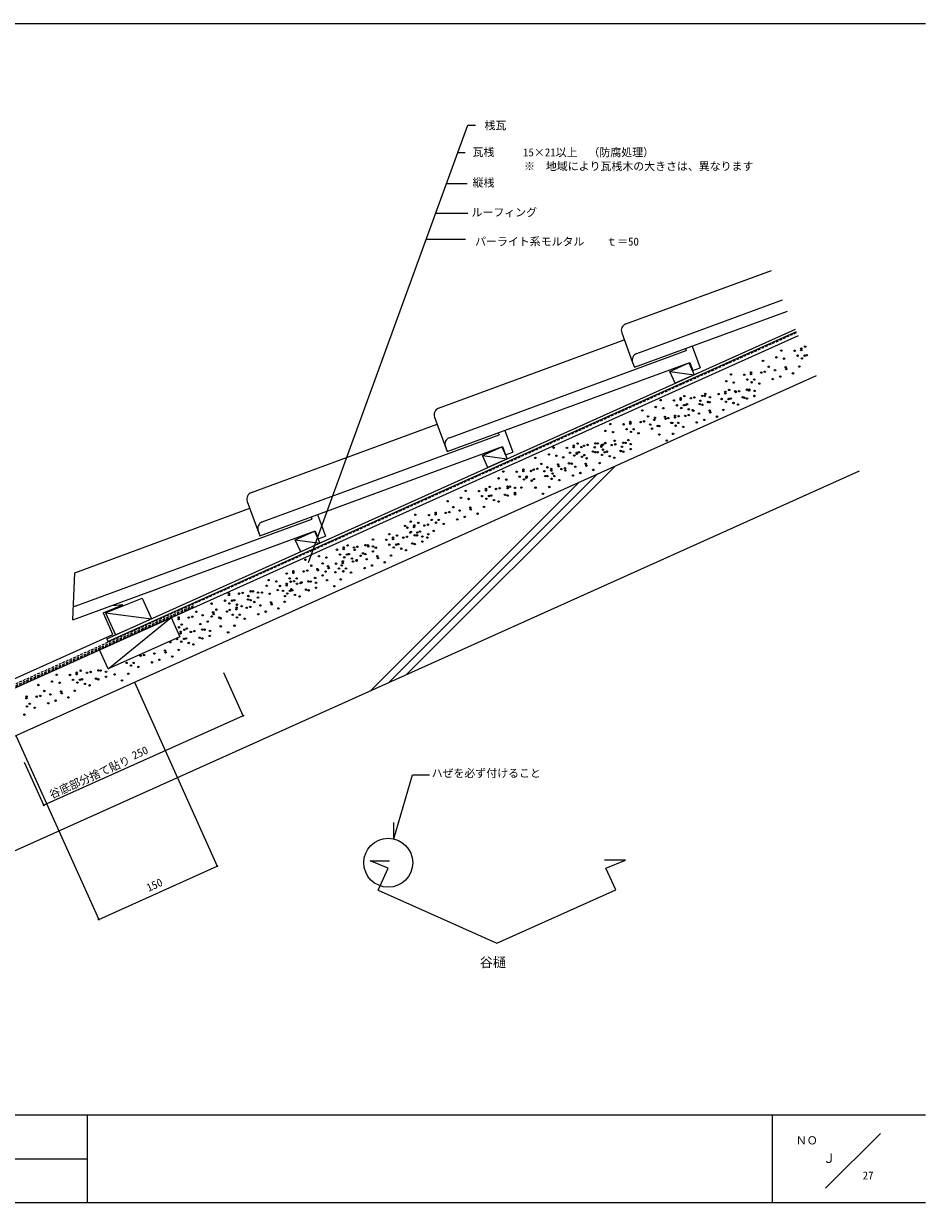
# Model space of a CAD drawing. Units: millimetres, scale not verified, with parts at other scales. Extents: x -214 to 197, y -138 to 132.
# Drawn here: x -9.7 to 196.8, y -138.4 to 131.6 of the extents above; entities that cross this region are included whole.
import ezdxf
from ezdxf.enums import TextEntityAlignment as Align

# ---------------------------------------------------------------- set-up
doc = ezdxf.new("R2010")
doc.units = ezdxf.units.MM
doc.header["$LTSCALE"] = 0.5
doc.header["$PDMODE"] = 32
doc.header["$PDSIZE"] = 0.25
doc.linetypes.add('DASHED1', pattern=[1.8, 1.2, -0.6])
for name, color, linetype, lineweight in [('0-0', 5, 'Continuous', 18), ('1-0', 7, 'Continuous', 18), ('1-1', 7, 'Continuous', 18), ('1-2', 7, 'Continuous', 18), ('1-3', 7, 'Continuous', 18), ('1-4', 7, 'Continuous', 18), ('1-A', 7, 'Continuous', 18), ('1-B', 3, 'Continuous', 18), ('1-C', 7, 'Continuous', 18)]:
    doc.layers.add(name, color=color, linetype=linetype, lineweight=lineweight)
doc.layers.add('1-5', color=7, linetype='Continuous')
doc.styles.add('ＭＳ ゴシック', font='')
doc.styles.get('ＭＳ ゴシック').set_extended_font_data('MS Gothic')

msp = doc.modelspace()

# ---------------------------------------------------------------- linework, layer by layer
at = {"layer": '0-0'}
for p, q in [((-203.2432, 131.6351), (196.7568, 131.6351)), ((196.7568, -118.3649), (-203.2433, -118.3649)), ((4.8649, -118.3649), (4.8649, -138.3649)), ((161.7568, -138.3649), (161.7568, -118.3649)), ((186.4865, -122.5541), (173.9189, -135.1216)), ((-72.973, -128.3649), (4.8649, -128.3649))]:
    msp.add_line(p, q, dxfattribs=at)
at = {"layer": '1-0'}
for p, q in [((82.5021, 82.2492), (91.4839, 82.2492)), ((-16.3256, -22.6303), (167.6931, 60.1781)), ((9.3749, -9.3106), (167.0366, 61.6372)), ((9.6211, -9.8577), (167.2828, 61.0901)), ((9.7001, -16.1824), (24.1449, -4.4186))]:
    msp.add_line(p, q, dxfattribs=at)
msp.add_lwpolyline([(9.7001, -16.1824), (7.7303, -11.8051), (24.1449, -4.4186), (26.1147, -8.7958)], close=True, dxfattribs=at)
at = {"layer": '1-1', "color": 3, "linetype": 'DASHED1'}
msp.add_line((-16.3256, -21.753), (167.3649, 60.9077), dxfattribs=at)
at = {"layer": '1-1'}
for p, q in [((138.2537, 51.9747), (142.6309, 53.9444)), ((139.4848, 49.2389), (138.2537, 51.9747)), ((138.2537, 51.9747), (143.862, 51.2086)), ((138.2537, 51.9747), (143.862, 51.2086)), ((138.2537, 51.9747), (143.862, 51.2086)), ((95.3933, 32.6875), (101.0017, 31.9215)), ((95.3933, 32.6875), (101.0017, 31.9215)), ((95.3933, 32.6875), (101.0017, 31.9215)), ((95.3934, 32.6875), (99.7706, 34.6573)), ((95.3934, 32.6875), (101.0017, 31.9215)), ((52.5331, 13.4004), (56.9103, 15.3701)), ((52.533, 13.4004), (58.1414, 12.6344)), ((52.5331, 13.4004), (58.1414, 12.6344)), ((9.6727, -5.8868), (9.6727, -5.8868)), ((15.281, -6.6528), (10.9038, -8.6225))]:
    msp.add_line(p, q, dxfattribs=at)
for points in [[(139.4848, 49.2389), (138.2537, 51.9747), (142.6309, 53.9444), (143.862, 51.2086)], [(139.4848, 49.2389), (138.2537, 51.9747), (142.6309, 53.9444), (143.862, 51.2086)], [(96.6245, 29.9517), (95.3933, 32.6875), (99.7706, 34.6573), (101.0017, 31.9215)], [(96.6245, 29.9517), (95.3933, 32.6875), (99.7706, 34.6573), (101.0017, 31.9215)], [(53.7641, 10.6646), (52.533, 13.4004), (56.9103, 15.3701), (58.1414, 12.6344)], [(53.7641, 10.6646), (52.5331, 13.4004), (56.9103, 15.3701), (58.1414, 12.6344)]]:
    msp.add_lwpolyline(points, close=True, dxfattribs=at)
for points in [[(142.6309, 53.9444), (143.862, 51.2087), (139.4848, 49.2389)], [(95.3933, 32.6875), (99.7706, 34.6573), (101.0017, 31.9215)], [(95.3934, 32.6875), (99.7706, 34.6573), (101.0017, 31.9215)]]:
    msp.add_lwpolyline(points, dxfattribs=at)
at = {"layer": '1-2'}
for p, q in [((9.1173, -3.3392), (17.4745, 0.0209)), ((17.4745, 0.0209), (19.6026, -4.7081)), ((9.1173, -3.3392), (11.3953, -8.4014)), ((9.1173, -3.3392), (19.6026, -4.7081)), ((9.3749, -9.3106), (9.6211, -9.8577))]:
    msp.add_line(p, q, dxfattribs=at)
at = {"layer": '1-2', "color": 3}
msp.add_lwpolyline([(-16.4542, -20.5392), (10.7902, -8.2792), (8.6013, -3.415), (8.5464, -3.2932), (13.0401, -1.4865), (10.7189, -1.7011)], dxfattribs=at)
at = {"layer": '1-3'}
for p, q in [((89.717, 102.072), (91.3738, 102.072)), ((87.1446, 95.0045), (91.8338, 95.0045)), ((91.9871, 88.1049), (84.6334, 88.1049)), ((-16.3256, -33.5962), (171.7968, 51.0589)), ((125.8332, 30.3753), (77.9822, -17.4757)), ((-16.3256, -59.9142), (181.6455, 29.1728)), ((121.7191, 28.524), (73.8681, -19.3271)), ((117.6051, 26.6726), (69.7541, -21.1784)), ((1.5759, -4.9679), (2.0616, 5.8668)), ((15.698, -19.1855), (34.6637, -61.3316)), ((-11.4177, -31.3876), (7.548, -73.5337)), ((75.0894, -55.1021), (79.3756, -40.4066)), ((79.3756, -40.4066), (83.2192, -40.4066)), ((75.0894, -55.1021), (75.0894, -51.3258)), ((7.548, -73.5337), (34.6637, -61.3316))]:
    msp.add_line(p, q, dxfattribs=at)
at = {"layer": '1-3', "color": 3, "linetype": 'DASHED1'}
msp.add_line((-16.3681, -22.1745), (29.2279, -1.6562), dxfattribs=at)
at = {"layer": '1-3', "color": 3}
for p, q in [((69.6666, -60.1408), (74.0807, -60.1408)), ((73.7497, -61.7825), (69.6666, -60.1408)), ((71.4875, -66.8096), (73.7497, -61.7825)), ((128.1154, -59.9672), (123.3304, -59.9672)), ((123.6766, -61.8957), (123.6218, -61.7739))]:
    msp.add_line(p, q, dxfattribs=at)
at = {"layer": '1-3', "color": 5}
msp.add_line((-72.973, -138.3649), (196.7568, -138.3649), dxfattribs=at)
at = {"layer": '1-3'}
for points in [[(89.717, 102.072), (91.9962, 108.3342), (93.7786, 108.3342)], [(55.5452, 8.186), (80.7258, 77.369), (89.717, 102.072)]]:
    msp.add_lwpolyline(points, dxfattribs=at)
at = {"layer": '1-3', "color": 3}
for points in [[(125.8655, -66.7598), (123.6218, -61.7739), (128.1154, -59.9672)], [(71.4875, -66.8096), (98.6211, -79.0198), (125.8655, -66.7598)]]:
    msp.add_lwpolyline(points, dxfattribs=at)
at = {"layer": '1-3'}
msp.add_circle((73.8012, -60.5589), 5.6068, dxfattribs=at)
for p in [(34.6637, -61.3316), (7.548, -73.5337)]:
    msp.add_point(p, dxfattribs=at)
at = {"layer": '1-4', "linetype": 'DASHED1'}
msp.add_line((-16.3529, -22.4697), (29.3089, -1.9219), dxfattribs=at)
at = {"layer": '1-4'}
for centre in [(163.7544, 56.7403), (166.8124, 56.6861), (168.349, 56.8409), (168.3641, 57.2046), (169.2339, 57.6673), (159.5853, 54.3857), (162.6696, 55.1824), (164.4062, 54.8916), (167.4945, 55.5648), (168.4887, 54.9406), (169.0978, 55.5711), (169.5887, 55.6852), (152.2422, 51.2663), (155.3002, 51.2121), (156.8368, 51.3668), (156.8519, 51.7305), (159.1825, 51.7065), (159.9917, 51.8915), (160.9129, 53.019), (162.3375, 52.2312), (164.7611, 52.9096), (164.8984, 52.4891), (166.4524, 51.5277), (167.9009, 53.0706), (151.1573, 49.7083), (152.894, 49.4176), (155.9822, 50.0908), (156.9764, 49.4665), (157.5855, 50.097), (158.713, 49.1758), (161.8164, 50.2127), (163.5166, 50.7978), (140.7363, 45.8465), (141.6061, 46.3091), (143.067, 45.8225), (143.8761, 46.0074), (145.6885, 46.3581), (146.2219, 46.3472), (146.3591, 46.8148), (147.4251, 46.0674), (149.4172, 46.7606), (150.9537, 46.9153), (150.9688, 47.279), (151.8386, 47.7417), (152.1934, 45.7596), (153.2488, 47.4355), (153.2995, 47.255), (154.1087, 47.44), (154.9401, 46.0537), (155.3333, 45.9206), (155.921, 47.7907), (155.9334, 45.7612), (156.3886, 47.5965), (156.4544, 47.7797), (157.6335, 46.3463), (157.6577, 47.4999), (135.0417, 43.8243), (136.1266, 45.3822), (136.7784, 43.5335), (139.1846, 45.328), (139.8667, 44.2067), (140.7212, 45.4828), (140.8608, 43.5825), (141.4699, 44.213), (141.9609, 44.3271), (142.19, 44.4602), (142.5975, 43.2917), (143.5176, 43.0935), (145.1007, 44.4881), (145.2743, 45.2568), (145.7008, 44.3286), (147.0109, 44.9661), (147.401, 44.9137), (150.0992, 45.6393), (150.5056, 43.145), (151.0934, 45.0151), (151.7025, 45.6455), (152.83, 44.7243), (153.8847, 44.3778), (129.224, 40.3724), (131.5547, 40.3484), (131.9575, 43.0276), (132.3639, 40.5334), (133.2851, 41.6609), (134.7096, 40.8731), (134.8469, 41.3407), (137.1332, 41.5515), (137.2706, 41.131), (137.9049, 41.2865), (139.4414, 41.4412), (139.4566, 41.8049), (140.2731, 41.7125), (141.7872, 41.781), (142.5964, 41.9659), (143.6522, 42.9453), (144.9422, 42.3056), (146.1213, 40.8722), (147.3658, 42.984), (147.5031, 42.5636), (149.0571, 41.6022), (123.5295, 38.3502), (124.6143, 39.9082), (125.2661, 38.0595), (127.6723, 39.854), (128.3544, 38.7326), (129.2089, 40.0087), (129.3486, 38.1084), (129.9577, 38.7389), (131.0852, 37.8177), (133.762, 39.7828), (134.1886, 38.8546), (135.4987, 39.492), (135.8888, 39.4397), (138.5869, 40.1652), (138.8246, 40.1696), (138.9933, 37.6709), (139.5811, 39.541), (140.1902, 40.1715), (141.3177, 39.2502), (144.4211, 40.2871), (116.2724, 34.9697), (117.1422, 35.4324), (118.6031, 34.9458), (119.4123, 35.1307), (121.2246, 35.4814), (121.758, 35.4704), (122.6247, 35.1023), (122.9613, 35.1907), (123.4945, 35.565), (124.9554, 35.0783), (125.621, 36.0774), (125.7646, 35.2633), (127.5769, 35.614), (128.1103, 35.603), (128.7608, 36.2384), (129.3136, 35.3232), (135.8535, 37.5099), (137.5448, 36.1281), (110.5779, 32.9476), (111.6627, 34.5055), (112.3145, 32.6568), (113.8459, 32.2835), (114.7207, 34.4513), (115.4028, 33.33), (116.2573, 34.6061), (116.3969, 32.7058), (116.9302, 33.0801), (117.0061, 33.3363), (117.497, 33.4504), (118.015, 34.6381), (118.1336, 32.415), (118.6668, 32.7894), (120.6368, 33.6114), (121.073, 34.5839), (121.237, 33.4519), (121.7551, 33.4626), (122.6096, 34.7386), (122.7493, 32.8383), (122.9371, 34.037), (123.3584, 33.4688), (123.8493, 33.5829), (124.4859, 32.5476), (126.9892, 33.7439), (127.3123, 34.6956), (127.5893, 33.5845), (129.2894, 34.1696), (107.4936, 32.1509), (107.9, 29.6567), (108.8212, 30.7842), (110.2457, 29.9964), (111.1125, 29.6282), (112.6693, 30.6747), (112.8067, 30.2543), (113.4431, 29.6043), (114.2523, 29.7892), (115.1735, 30.9168), (115.8092, 30.8357), (116.5981, 30.1289), (119.0216, 30.8073), (119.159, 30.3868), (119.1883, 32.0686), (122.1615, 30.9683), (125.5406, 32.2011), (99.0656, 27.4735), (100.1504, 29.0314), (100.8023, 27.1827), (103.2085, 28.9772), (103.8905, 27.8559), (104.745, 29.132), (104.7602, 29.4957), (104.8847, 27.2317), (105.4179, 27.6061), (105.4938, 27.8622), (106.5028, 29.164), (106.6213, 26.941), (107.0908, 29.4717), (107.1546, 27.3153), (109.5608, 29.1098), (109.7247, 27.9778), (110.2428, 27.9885), (111.0973, 29.2645), (111.237, 27.3643), (111.4249, 28.563), (111.8461, 27.9947), (112.9736, 27.0735), (114.3607, 29.2929), (116.077, 28.1104), (117.7772, 28.6955), (120.713, 29.4255), (91.5488, 24.5956), (94.6068, 24.5414), (96.1434, 24.6962), (96.1585, 25.0599), (97.0283, 25.5226), (98.4892, 25.0359), (99.2983, 25.2209), (101.1107, 25.5716), (101.1571, 25.2007), (101.6441, 25.5606), (102.8473, 25.2808), (104.2969, 25.3617), (107.5094, 25.3332), (110.6492, 25.4942), (87.3797, 22.2411), (90.464, 23.0377), (92.2006, 22.747), (95.2889, 23.4201), (96.283, 22.7959), (96.8921, 23.4264), (97.3831, 23.5405), (98.0197, 22.5052), (99.0744, 22.1587), (100.5229, 23.7015), (101.1231, 23.5421), (102.8232, 24.1272), (102.8484, 23.8189), (109.2007, 23.9514), (80.0365, 19.1216), (83.0946, 19.0674), (84.6311, 19.2221), (84.6462, 19.5858), (86.9769, 19.5618), (87.7861, 19.7468), (88.7073, 20.8744), (90.1319, 20.0865), (92.5555, 20.7649), (92.6928, 20.3444), (94.2468, 19.3831), (95.6953, 20.9259), (77.6537, 16.5759), (78.1962, 16.1778), (78.9517, 17.5636), (79.7328, 16.3326), (79.7479, 16.6963), (80.6884, 17.2729), (82.0786, 16.6723), (82.8878, 16.8573), (83.7766, 17.9461), (84.7708, 17.3219), (85.3799, 17.9523), (86.5074, 17.0311), (89.6108, 18.068), (91.311, 18.6531), (70.3105, 13.4564), (73.3686, 13.4022), (74.0534, 14.6741), (74.9052, 13.5569), (74.9203, 13.9206), (75.79, 14.3833), (77.2509, 13.8967), (78.0601, 14.0816), (78.8783, 15.0565), (78.9813, 15.2092), (79.8724, 14.4323), (80.4059, 14.4213), (80.4816, 15.0628), (81.0432, 15.2908), (81.6091, 14.1416), (82.7345, 13.909), (82.9668, 14.6793), (84.183, 15.4518), (62.072, 11.1374), (63.6086, 11.2922), (63.6237, 11.6559), (64.4935, 12.1186), (65.9544, 11.6319), (66.1414, 11.1018), (66.7636, 11.8168), (68.5759, 12.1675), (69.1093, 12.1566), (69.2257, 11.8985), (70.2884, 10.7231), (70.3125, 11.8768), (70.9624, 11.6077), (74.0506, 12.2809), (75.0448, 11.6567), (75.6539, 12.2872), (76.1449, 12.4013), (76.7814, 11.3659), (77.8362, 11.0194), (79.2847, 12.5623), (79.8848, 12.4028), (81.585, 12.9879), (54.8449, 8.837), (57.9292, 9.6337), (58.7983, 7.9823), (59.6658, 9.3429), (62.7541, 10.0161), (63.3929, 8.0829), (63.408, 8.4466), (63.7482, 9.3919), (64.3573, 10.0224), (64.8483, 10.1365), (65.4849, 9.1011), (65.7386, 8.4226), (66.5396, 8.7547), (66.5478, 8.6076), (67.469, 9.7351), (67.9881, 10.2975), (68.5883, 10.138), (68.8936, 8.9473), (71.3172, 9.6256), (71.4546, 9.2052), (73.0085, 8.2438), (74.457, 9.7866), (50.5598, 5.6633), (52.0964, 5.8181), (52.1115, 6.1818), (54.4421, 6.1578), (55.2513, 6.3428), (56.1725, 7.4703), (57.5971, 6.6825), (57.7135, 6.4244), (58.7762, 5.2491), (59.4501, 6.1336), (60.0207, 7.3609), (60.158, 6.9404), (61.712, 5.979), (61.8563, 7.9281), (62.5384, 6.8068), (63.1605, 7.5219), (63.5325, 6.1826), (64.1416, 6.8131), (65.2692, 5.8918), (68.3725, 6.9287), (70.0727, 7.5139), (45.9765, 2.8791), (46.4169, 4.1596), (48.1536, 3.8689), (49.0346, 2.8249), (50.5712, 2.9797), (50.5863, 3.3434), (51.2418, 4.542), (51.456, 3.8061), (52.236, 3.9178), (52.8451, 4.5483), (52.9169, 3.3194), (53.7261, 3.5044), (53.9726, 3.6271), (55.5384, 3.855), (56.0719, 3.8441), (57.076, 4.664), (57.2751, 3.5643), (59.8049, 4.1516), (61.4962, 2.7697), (62.9448, 4.3126), (37.316, 0.7271), (37.3311, 1.0908), (39.6617, 1.0668), (40.4709, 1.2518), (41.8074, 0.5246), (42.2833, 1.6024), (42.8167, 1.5915), (43.9958, 0.1581), (44.0199, 1.3117), (44.8917, 1.3212), (46.6284, 1.0304), (48.5084, 1.8868), (49.7166, 1.7036), (50.1997, 0.505), (50.7108, 1.0794), (51.3199, 1.7099), (51.6482, 2.0478), (51.8109, 1.824), (52.4474, 0.7887), (53.5022, 0.4422), (54.9507, 1.985), (55.5508, 1.8255), (57.251, 2.4107), (33.3732, -1.2222), (34.4643, -2.5949), (36.4614, -0.549), (37.4556, -1.1732), (37.5223, -2.6491), (38.0647, -0.5427), (38.5557, -0.4286), (39.0589, -2.4944), (39.074, -2.1307), (39.1922, -1.4639), (40.247, -1.8104), (41.4046, -2.1547), (41.6955, -0.2676), (42.2138, -1.9697), (42.2956, -0.4271), (43.135, -0.8422), (44.5596, -1.63), (46.9832, -0.9516), (47.1206, -1.3721), (48.6745, -2.3334), (50.123, -0.7906), (25.8037, -4.747), (25.8188, -4.3833), (28.1494, -4.4073), (28.9586, -4.2223), (29.8799, -3.0948), (31.3044, -3.8826), (32.4835, -5.316), (33.3795, -4.1529), (33.728, -3.2042), (33.8654, -3.6247), (35.1161, -4.4436), (35.4193, -4.5861), (36.8678, -3.0432), (38.2044, -3.7704), (39.1985, -4.3947), (39.8076, -3.7642), (40.9352, -4.6854), (44.0385, -3.6485), (45.7387, -3.0634), (25.9433, -6.6473), (26.2706, -8.0371), (26.2858, -7.6734), (26.5524, -6.0168), (27.1555, -7.2108), (27.68, -6.938), (28.6164, -7.6974), (29.4256, -7.5125), (30.7833, -5.9011), (31.2379, -7.1618), (31.7713, -7.1728), (32.9746, -7.4525), (35.4709, -6.4257), (37.1622, -7.8075), (38.6108, -6.2647), (23.907, -10.0601), (25.4161, -9.3132), (26.4103, -9.9374), (27.0194, -9.3069), (27.5103, -9.1928), (28.1469, -10.2282), (29.2017, -10.5746), (30.6502, -9.0318), (31.2503, -9.1913), (32.9505, -8.6062), (17.1041, -13.1715), (17.9133, -12.9865), (20.2591, -12.6468), (22.6827, -11.9684), (22.82, -12.3889), (24.374, -13.3503), (25.8225, -11.8074), (13.9038, -14.7873), (14.898, -15.4115), (15.5071, -14.781), (16.6347, -15.7022), (19.738, -14.6654), (21.4382, -14.0802), (-3.1802, -19.0601), (-2.0954, -17.5022), (0.9626, -17.5564), (1.6447, -18.6777), (2.4992, -17.4017), (2.5143, -17.038), (3.2479, -18.6715), (3.3841, -16.5753), (3.7389, -18.5573), (4.8449, -17.0619), (5.6541, -16.877), (6.8787, -18.3963), (7.4665, -16.5263), (7.4788, -18.5558), (7.9999, -16.5373), (9.179, -17.9707), (9.2031, -16.8171), (11.1704, -17.4425), (12.8617, -18.8243), (14.3103, -17.2815), (-6.2645, -19.8568), (-4.9369, -21.2235), (-1.4436, -19.3509), (-1.0888, -21.333), (-0.9514, -21.7534), (2.0511, -21.172), (2.6388, -19.3019), (4.3755, -19.5927), (5.4302, -19.9392), (-9.0131, -22.8757), (-8.998, -22.512), (-8.2643, -24.1455), (-6.6673, -22.536), (-5.8581, -22.351), (-4.0334, -24.0299), (-3.5124, -22.0113), (-2.3332, -23.4447), (0.6025, -22.7148), (-9.4612, -26.646), (-8.8734, -24.776), (-7.1368, -25.0667)]:
    msp.add_circle(centre, 0.1628, dxfattribs=at)
at = {"layer": '1-A'}
for p, q in [((40.5803, -26.8836), (36.1606, -17.0622)), ((40.5803, -26.8836), (-5.0158, -47.4019)), ((-5.0158, -47.4019), (-9.4355, -37.5804))]:
    msp.add_line(p, q, dxfattribs=at)
for p in [(40.5803, -26.8836), (-5.0158, -47.4019)]:
    msp.add_point(p, dxfattribs=at)
at = {"layer": '1-B'}
for p, q in [((130.6845, 56.0887), (164.0131, 68.356)), ((87.8309, 36.7867), (142.0293, 56.7356)), ((141.8514, 57.2153), (142.0226, 56.7504)), ((141.8515, 57.2153), (142.0226, 56.7504)), ((141.8525, 57.2157), (142.0293, 56.7356)), ((143.3529, 57.768), (145.1821, 52.7985)), ((143.353, 57.768), (145.1821, 52.7985)), ((143.3541, 57.7684), (145.1888, 52.7837)), ((87.2965, 33.6064), (142.8087, 54.0388)), ((142.8087, 54.0388), (143.4996, 52.1619)), ((143.4996, 52.1619), (145.1888, 52.7837)), ((98.9979, 37.9133), (99.169, 37.4484)), ((98.9979, 37.9133), (99.169, 37.4484)), ((100.4993, 38.466), (102.3285, 33.4965)), ((100.4994, 38.466), (102.3285, 33.4965)), ((44.9706, 17.4996), (99.169, 37.4484)), ((44.4362, 14.3192), (99.9484, 34.7517)), ((86.882, 34.7325), (87.2994, 33.5987)), ((99.9484, 34.7517), (100.6393, 32.8748)), ((99.9484, 34.7517), (100.6393, 32.8748)), ((100.6393, 32.8748), (102.3285, 33.4965)), ((100.6393, 32.8748), (102.3285, 33.4965)), ((57.639, 19.1788), (59.4682, 14.2094)), ((2.1103, -1.7876), (56.3086, 18.1613)), ((56.1375, 18.6262), (56.3086, 18.1613)), ((1.5759, -4.9679), (57.0881, 15.4645)), ((44.0217, 15.4454), (44.4391, 14.3115)), ((57.0881, 15.4645), (57.779, 13.5876)), ((57.779, 13.5876), (59.4682, 14.2094))]:
    msp.add_line(p, q, dxfattribs=at)
msp.add_lwpolyline([(129.7356, 54.0345), (130.1501, 52.9084), (165.1649, 65.7963)], dxfattribs=at)
for centre, end in [((131.2372, 54.5872), 200.20738), ((88.3835, 35.2852), 200.20738), ((45.5232, 15.998), 200.20738), ((2.6629, -3.2891), 126.60992)]:
    msp.add_arc(centre, 1.6, 110.2068, end, dxfattribs=at)
at = {"layer": '1-C'}
for p, q in [((128.1975, 62.8456), (161.5261, 75.1129)), ((127.2487, 60.7914), (129.7356, 54.0345)), ((85.3439, 43.5435), (127.8399, 59.1851)), ((84.395, 41.4893), (87.2965, 33.6064)), ((42.4836, 24.2564), (84.9806, 39.8984)), ((41.5347, 22.2022), (44.4362, 14.3192)), ((2.0616, 5.8668), (42.1203, 20.6112))]:
    msp.add_line(p, q, dxfattribs=at)
for centre, start in [((128.7502, 61.344), 110.20749), ((85.8966, 42.042), 110.20749), ((43.0362, 22.7549), 110.20723)]:
    msp.add_arc(centre, 1.6, start, 200.20695, dxfattribs=at)

# ---------------------------------------------------------------- texts
at = {"layer": '0-0', "color": 7, "style": 'ＭＳ ゴシック'}
for s, height, p in [('ＮＯ', 1.833, (167.1021, -125.6345)), ('Ｊ', 2.199, (173.238, -129.9766))]:
    msp.add_text(s, height=height, dxfattribs=at).set_placement(p, align=Align.BOTTOM_LEFT)
at = {"layer": '1-3', "style": 'ＭＳ ゴシック'}
for s, height, p in [('桟瓦', 1.833, (95.8447, 106.8405)), ('15×21以上\u3000（防腐処理）', 1.833, (104.6528, 100.6698)), ('※\u3000地域により瓦桟木の大きさは、異なります', 1.833, (104.8837, 97.4826)), ('ルーフィング', 1.833, (92.862, 86.9137)), ('パーライト系モルタル\u3000\u3000ｔ＝50', 1.833, (93.6847, 80.2379)), ('ハぜを必ず付けること', 1.833, (83.7384, -41.5305)), ('谷樋', 2.199, (94.75, -85.1321)), ('27', 1.833, (182.3886, -133.6643))]:
    msp.add_text(s, height=height, dxfattribs=at).set_placement(p, align=Align.BOTTOM_LEFT)
msp.add_text('150', height=1.833, rotation=24.228, dxfattribs=at).set_placement((19.1908, -67.7461), align=Align.BOTTOM_LEFT)
at = {"layer": '1-5', "style": 'ＭＳ ゴシック'}
for s, p in [('瓦桟\u3000', (93.1118, 100.7367)), ('縦桟', (93.1133, 93.7367))]:
    msp.add_text(s, height=1.833, dxfattribs=at).set_placement(p, align=Align.BOTTOM_LEFT)
at = {"layer": '1-A', "style": 'ＭＳ ゴシック'}
for s, p in [('250', (15.8672, -37.4562)), ('谷底部分捨て貼り', (-3.0471, -46.4233))]:
    msp.add_text(s, height=1.833, rotation=24.228, dxfattribs=at).set_placement(p, align=Align.BOTTOM_LEFT)

doc.saveas('drawing.dxf')
